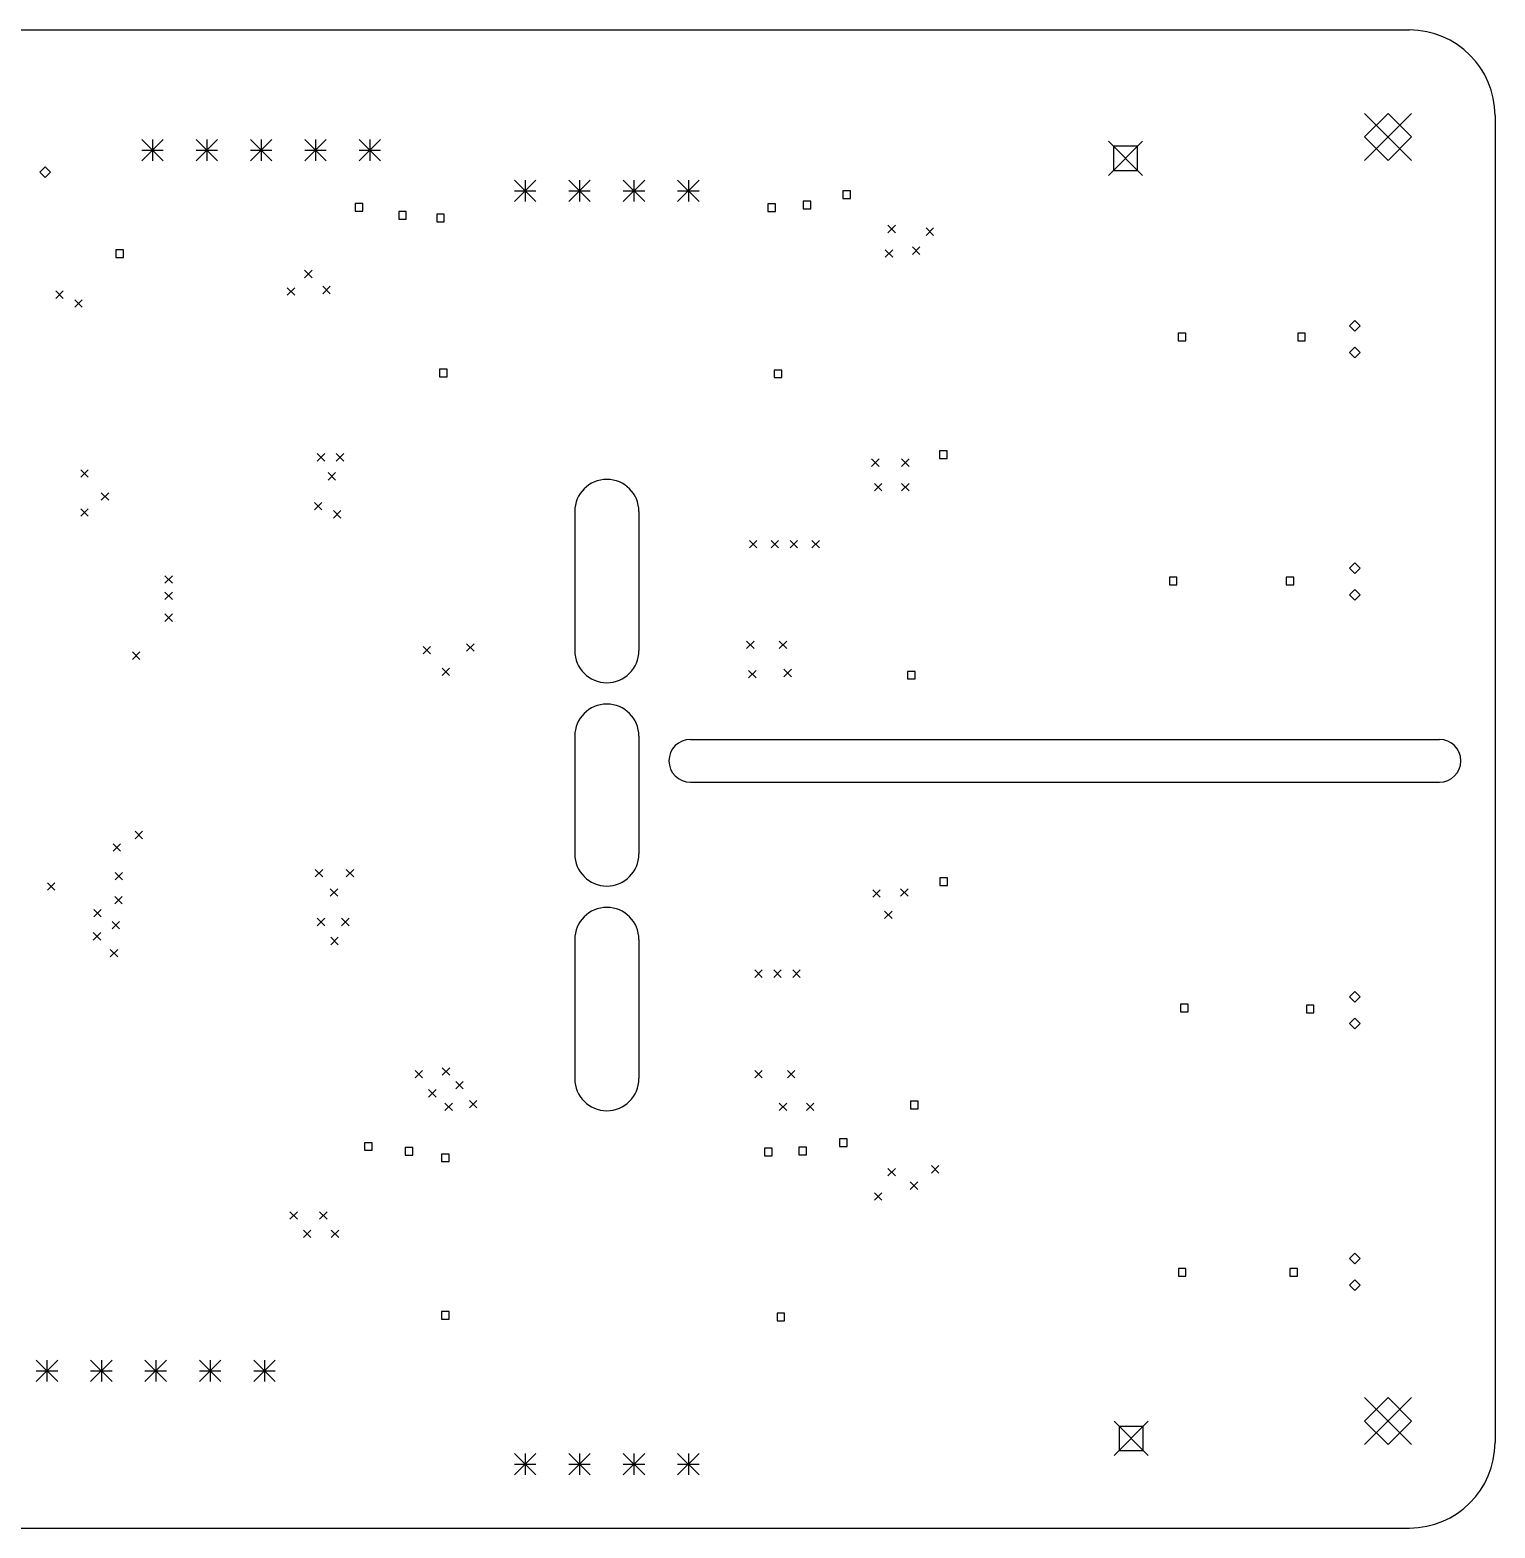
# Model space of a CAD drawing. Extents: x 120 to 257, y -154 to -51.
# Drawn here: x 188.4 to 256.9, y -121.2 to -51.2 of the extents above; entities that cross this region are included whole.
import ezdxf

# ---------------------------------------------------------------- set-up
doc = ezdxf.new("R2010")
doc.units = 0
doc.layers.add('BLACK', color=7, linetype='CONTINUOUS')

msp = doc.modelspace()

# ---------------------------------------------------------------- linework, layer by layer
at = {"layer": 'BLACK', "linetype": 'CONTINUOUS'}
for p, q in [((125.886073, -51.235427), (252.886073, -51.235427)), ((250.786073, -55.135427), (252.986073, -57.335427)), ((252.986073, -55.135427), (250.786073, -57.335427)), ((251.886073, -55.135427), (250.786073, -56.235427)), ((252.986073, -56.235427), (251.886073, -55.135427)), ((256.886073, -55.235427), (256.886073, -117.235427)), ((193.652073, -56.351427), (194.652073, -57.351427)), ((194.652073, -56.351427), (193.652073, -57.351427)), ((194.152073, -56.351427), (194.152073, -57.351427)), ((196.192073, -56.351427), (197.192073, -57.351427)), ((197.192073, -56.351427), (196.192073, -57.351427)), ((196.692073, -56.351427), (196.692073, -57.351427)), ((198.732072, -56.351427), (199.732072, -57.351427)), ((199.732072, -56.351427), (198.732072, -57.351427)), ((199.232072, -56.351427), (199.232072, -57.351427)), ((201.272073, -56.351427), (202.272073, -57.351427)), ((202.272073, -56.351427), (201.272073, -57.351427)), ((201.772073, -56.351427), (201.772073, -57.351427)), ((203.812073, -56.351427), (204.812073, -57.351427)), ((204.812073, -56.351427), (203.812073, -57.351427)), ((204.312073, -56.351427), (204.312073, -57.351427)), ((238.818073, -56.435427), (240.418073, -58.035427)), ((240.418073, -56.435427), (238.818073, -58.035427)), ((240.183764, -56.669736), (239.052382, -56.669736)), ((239.052382, -56.669736), (239.052382, -57.801118)), ((240.183764, -57.801118), (240.183764, -56.669736)), ((250.786073, -56.235427), (251.886073, -57.335427)), ((251.886073, -57.335427), (252.986073, -56.235427)), ((193.652073, -56.851427), (194.652073, -56.851427)), ((196.192073, -56.851427), (197.192073, -56.851427)), ((198.732072, -56.851427), (199.732072, -56.851427)), ((201.272073, -56.851427), (202.272073, -56.851427)), ((203.812073, -56.851427), (204.812073, -56.851427)), ((189.136073, -57.635427), (188.886073, -57.885427)), ((188.886073, -57.885427), (189.136073, -58.135427)), ((189.386073, -57.885427), (189.136073, -57.635427)), ((189.136073, -58.135427), (189.386073, -57.885427)), ((239.052382, -57.801118), (240.183764, -57.801118)), ((211.073573, -58.252927), (212.073573, -59.252927)), ((212.073573, -58.252927), (211.073573, -59.252927)), ((211.073573, -58.752927), (212.073573, -58.752927)), ((211.573573, -58.252927), (211.573573, -59.252927)), ((213.613573, -58.252927), (214.613573, -59.252927)), ((214.613573, -58.252927), (213.613573, -59.252927)), ((213.613573, -58.752927), (214.613573, -58.752927)), ((214.113573, -58.252927), (214.113573, -59.252927)), ((216.153572, -58.252927), (217.153572, -59.252927)), ((217.153572, -58.252927), (216.153572, -59.252927)), ((216.153572, -58.752927), (217.153572, -58.752927)), ((216.653572, -58.252927), (216.653572, -59.252927)), ((218.693573, -58.252927), (219.693573, -59.252927)), ((219.693573, -58.252927), (218.693573, -59.252927)), ((218.693573, -58.752927), (219.693573, -58.752927)), ((219.193573, -58.252927), (219.193573, -59.252927)), ((226.762851, -58.755649), (226.409295, -58.755649)), ((226.409295, -58.755649), (226.409295, -59.109205)), ((226.762851, -59.109205), (226.762851, -58.755649)), ((203.980851, -59.341649), (203.627295, -59.341649)), ((203.627295, -59.341649), (203.627295, -59.695205)), ((203.980851, -59.695205), (203.980851, -59.341649)), ((223.262851, -59.363649), (222.909295, -59.363649)), ((222.909295, -59.363649), (222.909295, -59.717205)), ((223.262851, -59.717205), (223.262851, -59.363649)), ((224.912851, -59.237649), (224.559295, -59.237649)), ((224.559295, -59.237649), (224.559295, -59.591205)), ((224.912851, -59.591205), (224.912851, -59.237649)), ((226.409295, -59.109205), (226.762851, -59.109205)), ((203.627295, -59.695205), (203.980851, -59.695205)), ((206.012851, -59.722649), (205.659295, -59.722649)), ((205.659295, -59.722649), (205.659295, -60.076205)), ((205.659295, -60.076205), (206.012851, -60.076205)), ((206.012851, -60.076205), (206.012851, -59.722649)), ((207.790851, -59.849649), (207.437295, -59.849649)), ((207.437295, -59.849649), (207.437295, -60.203205)), ((207.790851, -60.203205), (207.790851, -59.849649)), ((222.909295, -59.717205), (223.262851, -59.717205)), ((224.559295, -59.591205), (224.912851, -59.591205)), ((207.437295, -60.203205), (207.790851, -60.203205)), ((228.521073, -60.359427), (228.871073, -60.709427)), ((228.871073, -60.359427), (228.521073, -60.709427)), ((230.299073, -60.486427), (230.649073, -60.836427)), ((230.649073, -60.486427), (230.299073, -60.836427)), ((192.796851, -61.508649), (192.443295, -61.508649)), ((192.443295, -61.508649), (192.443295, -61.862205)), ((192.796851, -61.862205), (192.796851, -61.508649)), ((228.394073, -61.502427), (228.744073, -61.852427)), ((228.744073, -61.502427), (228.394073, -61.852427)), ((229.664073, -61.375427), (230.014073, -61.725427)), ((230.014073, -61.375427), (229.664073, -61.725427)), ((192.443295, -61.862205), (192.796851, -61.862205)), ((201.261073, -62.460427), (201.611073, -62.810427)), ((201.611073, -62.460427), (201.261073, -62.810427)), ((189.633673, -63.432827), (189.983673, -63.782827)), ((189.983673, -63.432827), (189.633673, -63.782827)), ((200.454073, -63.280427), (200.804073, -63.630427)), ((200.804073, -63.280427), (200.454073, -63.630427)), ((202.111073, -63.210427), (202.461073, -63.560427)), ((202.461073, -63.210427), (202.111073, -63.560427)), ((190.522673, -63.839227), (190.872673, -64.189227)), ((190.872673, -63.839227), (190.522673, -64.189227)), ((250.336073, -64.810428), (250.086073, -65.060428)), ((250.086073, -65.060428), (250.336073, -65.310428)), ((250.586073, -65.060428), (250.336073, -64.810428)), ((250.336073, -65.310428), (250.586073, -65.060428)), ((242.432851, -65.408649), (242.079295, -65.408649)), ((242.079295, -65.408649), (242.079295, -65.762205)), ((242.079295, -65.762205), (242.432851, -65.762205)), ((242.432851, -65.762205), (242.432851, -65.408649)), ((248.020851, -65.408649), (247.667295, -65.408649)), ((247.667295, -65.408649), (247.667295, -65.762205)), ((247.667295, -65.762205), (248.020851, -65.762205)), ((248.020851, -65.762205), (248.020851, -65.408649)), ((250.336073, -66.060427), (250.086073, -66.310427)), ((250.086073, -66.310427), (250.336073, -66.560427)), ((250.586073, -66.310427), (250.336073, -66.060427)), ((250.336073, -66.560427), (250.586073, -66.310427)), ((207.917851, -67.088649), (207.564295, -67.088649)), ((207.564295, -67.088649), (207.564295, -67.442205)), ((207.917851, -67.442205), (207.917851, -67.088649)), ((223.563351, -67.128649), (223.209795, -67.128649)), ((223.209795, -67.128649), (223.209795, -67.482205)), ((223.563351, -67.482205), (223.563351, -67.128649)), ((207.564295, -67.442205), (207.917851, -67.442205)), ((223.209795, -67.482205), (223.563351, -67.482205)), ((201.851073, -71.027427), (202.201073, -71.377427)), ((202.201073, -71.027427), (201.851073, -71.377427)), ((202.740073, -71.027427), (203.090073, -71.377427)), ((203.090073, -71.027427), (202.740073, -71.377427)), ((227.759073, -71.281427), (228.109073, -71.631427)), ((228.109073, -71.281427), (227.759073, -71.631427)), ((229.156073, -71.281427), (229.506073, -71.631427)), ((229.506073, -71.281427), (229.156073, -71.631427)), ((231.287851, -70.900649), (230.934295, -70.900649)), ((230.934295, -70.900649), (230.934295, -71.254205)), ((230.934295, -71.254205), (231.287851, -71.254205)), ((231.287851, -71.254205), (231.287851, -70.900649)), ((190.802073, -71.789427), (191.152073, -72.139427)), ((191.152073, -71.789427), (190.802073, -72.139427)), ((202.359073, -71.916427), (202.709073, -72.266427)), ((202.709073, -71.916427), (202.359073, -72.266427)), ((227.886073, -72.424427), (228.236073, -72.774427)), ((228.236073, -72.424427), (227.886073, -72.774427)), ((229.156073, -72.424427), (229.506073, -72.774427)), ((229.506073, -72.424427), (229.156073, -72.774427)), ((191.761073, -72.860427), (192.111073, -73.210427)), ((192.111073, -72.860427), (191.761073, -73.210427)), ((201.724073, -73.313427), (202.074073, -73.663427)), ((202.074073, -73.313427), (201.724073, -73.663427)), ((190.802073, -73.610427), (191.152073, -73.960427)), ((191.152073, -73.610427), (190.802073, -73.960427)), ((202.613073, -73.694427), (202.963073, -74.044427)), ((202.963073, -73.694427), (202.613073, -74.044427)), ((213.886073, -73.735427), (213.886073, -80.235427)), ((216.886073, -73.735427), (216.886073, -80.235427)), ((222.044073, -75.091427), (222.394073, -75.441427)), ((222.394073, -75.091427), (222.044073, -75.441427)), ((223.060073, -75.091427), (223.410073, -75.441427)), ((223.410073, -75.091427), (223.060073, -75.441427)), ((223.949073, -75.091427), (224.299073, -75.441427)), ((224.299073, -75.091427), (223.949073, -75.441427)), ((224.965073, -75.091427), (225.315073, -75.441427)), ((225.315073, -75.091427), (224.965073, -75.441427)), ((250.336073, -76.135427), (250.086073, -76.385427)), ((250.586073, -76.385427), (250.336073, -76.135427)), ((194.739073, -76.742427), (195.089073, -77.092427)), ((195.089073, -76.742427), (194.739073, -77.092427)), ((242.021851, -76.808649), (241.668295, -76.808649)), ((241.668295, -76.808649), (241.668295, -77.162205)), ((242.021851, -77.162205), (242.021851, -76.808649)), ((247.482851, -76.808649), (247.129295, -76.808649)), ((247.129295, -76.808649), (247.129295, -77.162205)), ((247.482851, -77.162205), (247.482851, -76.808649)), ((250.086073, -76.385427), (250.336073, -76.635427)), ((250.336073, -76.635427), (250.586073, -76.385427)), ((194.739073, -77.504427), (195.089073, -77.854427)), ((195.089073, -77.504427), (194.739073, -77.854427)), ((241.668295, -77.162205), (242.021851, -77.162205)), ((247.129295, -77.162205), (247.482851, -77.162205)), ((250.336073, -77.385426), (250.086073, -77.635426)), ((250.086073, -77.635426), (250.336073, -77.885426)), ((250.586073, -77.635426), (250.336073, -77.385426)), ((250.336073, -77.885426), (250.586073, -77.635426)), ((194.739073, -78.520427), (195.089073, -78.870427)), ((195.089073, -78.520427), (194.739073, -78.870427)), ((221.917073, -79.790427), (222.267073, -80.140427)), ((222.267073, -79.790427), (221.917073, -80.140427)), ((223.441073, -79.790427), (223.791073, -80.140427)), ((223.791073, -79.790427), (223.441073, -80.140427)), ((193.215073, -80.298427), (193.565073, -80.648427)), ((193.565073, -80.298427), (193.215073, -80.648427)), ((206.801073, -80.039427), (207.151073, -80.389427)), ((207.151073, -80.039427), (206.801073, -80.389427)), ((208.833073, -79.912427), (209.183073, -80.262427)), ((209.183073, -79.912427), (208.833073, -80.262427)), ((207.690073, -81.055427), (208.040073, -81.405427)), ((208.040073, -81.055427), (207.690073, -81.405427)), ((222.011073, -81.160427), (222.361073, -81.510427)), ((222.361073, -81.160427), (222.011073, -81.510427)), ((223.661073, -81.110427), (224.011073, -81.460427)), ((224.011073, -81.110427), (223.661073, -81.460427)), ((229.784851, -81.208649), (229.431295, -81.208649)), ((229.431295, -81.208649), (229.431295, -81.562205)), ((229.431295, -81.562205), (229.784851, -81.562205)), ((229.784851, -81.562205), (229.784851, -81.208649)), ((213.886073, -84.235427), (213.886073, -89.735427)), ((216.886073, -84.235427), (216.886073, -89.735427)), ((219.287073, -84.383427), (254.287073, -84.383427)), ((219.287073, -86.383427), (254.287073, -86.383427)), ((193.342073, -88.680427), (193.692073, -89.030427)), ((193.692073, -88.680427), (193.342073, -89.030427)), ((192.311073, -89.260427), (192.661073, -89.610427)), ((192.661073, -89.260427), (192.311073, -89.610427)), ((192.411073, -90.600427), (192.761073, -90.950427)), ((192.761073, -90.600427), (192.411073, -90.950427)), ((201.761073, -90.460427), (202.111073, -90.810427)), ((202.111073, -90.460427), (201.761073, -90.810427)), ((203.211073, -90.460427), (203.561073, -90.810427)), ((203.561073, -90.460427), (203.211073, -90.810427)), ((231.300351, -90.852149), (230.946795, -90.852149)), ((230.946795, -90.852149), (230.946795, -91.205705)), ((231.300351, -91.205705), (231.300351, -90.852149)), ((189.247994, -91.085427), (189.597994, -91.435427)), ((189.597994, -91.085427), (189.247994, -91.435427)), ((202.461073, -91.360427), (202.811073, -91.710427)), ((202.811073, -91.360427), (202.461073, -91.710427)), ((227.811073, -91.410427), (228.161073, -91.760427)), ((228.161073, -91.410427), (227.811073, -91.760427)), ((229.111073, -91.360427), (229.461073, -91.710427)), ((229.461073, -91.360427), (229.111073, -91.710427)), ((230.946795, -91.205705), (231.300351, -91.205705)), ((191.411073, -92.330427), (191.761073, -92.680427)), ((191.761073, -92.330427), (191.411073, -92.680427)), ((192.391073, -91.720427), (192.741073, -92.070427)), ((192.741073, -91.720427), (192.391073, -92.070427)), ((192.271073, -92.890427), (192.621073, -93.240427)), ((192.621073, -92.890427), (192.271073, -93.240427)), ((201.851073, -92.744427), (202.201073, -93.094427)), ((202.201073, -92.744427), (201.851073, -93.094427)), ((202.994073, -92.744427), (203.344073, -93.094427)), ((203.344073, -92.744427), (202.994073, -93.094427)), ((228.361073, -92.410427), (228.711073, -92.760427)), ((228.711073, -92.410427), (228.361073, -92.760427)), ((191.391073, -93.410427), (191.741073, -93.760427)), ((191.741073, -93.410427), (191.391073, -93.760427)), ((202.486073, -93.633427), (202.836073, -93.983427)), ((202.836073, -93.633427), (202.486073, -93.983427)), ((213.886073, -93.735427), (213.886073, -100.235427)), ((216.886073, -93.735427), (216.886073, -100.235427)), ((192.181073, -94.200427), (192.531073, -94.550427)), ((192.531073, -94.200427), (192.181073, -94.550427)), ((222.298073, -95.157427), (222.648073, -95.507427)), ((222.648073, -95.157427), (222.298073, -95.507427)), ((223.187073, -95.157427), (223.537073, -95.507427)), ((223.537073, -95.157427), (223.187073, -95.507427)), ((224.076073, -95.157427), (224.426073, -95.507427)), ((224.426073, -95.157427), (224.076073, -95.507427)), ((250.336073, -96.163427), (250.086073, -96.413427)), ((250.086073, -96.413427), (250.336073, -96.663427)), ((250.586073, -96.413427), (250.336073, -96.163427)), ((250.336073, -96.663427), (250.586073, -96.413427)), ((242.540851, -96.758649), (242.187295, -96.758649)), ((242.187295, -96.758649), (242.187295, -97.112205)), ((242.187295, -97.112205), (242.540851, -97.112205)), ((242.540851, -97.112205), (242.540851, -96.758649)), ((248.426851, -96.810649), (248.073295, -96.810649)), ((248.073295, -96.810649), (248.073295, -97.164205)), ((248.073295, -97.164205), (248.426851, -97.164205)), ((248.426851, -97.164205), (248.426851, -96.810649)), ((250.336073, -97.413426), (250.086073, -97.663426)), ((250.086073, -97.663426), (250.336073, -97.913426)), ((250.586073, -97.663426), (250.336073, -97.413426)), ((250.336073, -97.913426), (250.586073, -97.663426)), ((206.423073, -99.856427), (206.773073, -100.206427)), ((206.773073, -99.856427), (206.423073, -100.206427)), ((207.693073, -99.729427), (208.043073, -100.079427)), ((208.043073, -99.729427), (207.693073, -100.079427)), ((222.298073, -99.856427), (222.648073, -100.206427)), ((222.648073, -99.856427), (222.298073, -100.206427)), ((223.822073, -99.856427), (224.172073, -100.206427)), ((224.172073, -99.856427), (223.822073, -100.206427)), ((207.058073, -100.745427), (207.408073, -101.095427)), ((207.408073, -100.745427), (207.058073, -101.095427)), ((208.328073, -100.364427), (208.678073, -100.714427)), ((208.678073, -100.364427), (208.328073, -100.714427)), ((207.820073, -101.380427), (208.170073, -101.730427)), ((208.170073, -101.380427), (207.820073, -101.730427)), ((208.963073, -101.253427), (209.313073, -101.603427)), ((209.313073, -101.253427), (208.963073, -101.603427)), ((223.441073, -101.380427), (223.791073, -101.730427)), ((223.791073, -101.380427), (223.441073, -101.730427)), ((224.711073, -101.380427), (225.061073, -101.730427)), ((225.061073, -101.380427), (224.711073, -101.730427)), ((229.929851, -101.292649), (229.576295, -101.292649)), ((229.576295, -101.292649), (229.576295, -101.646205)), ((229.929851, -101.646205), (229.929851, -101.292649)), ((229.576295, -101.646205), (229.929851, -101.646205)), ((204.412851, -103.232649), (204.059295, -103.232649)), ((204.059295, -103.232649), (204.059295, -103.586205)), ((204.059295, -103.586205), (204.412851, -103.586205)), ((204.412851, -103.586205), (204.412851, -103.232649)), ((206.312851, -103.456649), (205.959295, -103.456649)), ((205.959295, -103.456649), (205.959295, -103.810205)), ((206.312851, -103.810205), (206.312851, -103.456649)), ((223.112851, -103.492649), (222.759295, -103.492649)), ((222.759295, -103.492649), (222.759295, -103.846205)), ((223.112851, -103.846205), (223.112851, -103.492649)), ((224.712851, -103.441649), (224.359295, -103.441649)), ((224.359295, -103.441649), (224.359295, -103.795205)), ((224.712851, -103.795205), (224.712851, -103.441649)), ((226.612851, -103.055649), (226.259295, -103.055649)), ((226.259295, -103.055649), (226.259295, -103.409205)), ((226.259295, -103.409205), (226.612851, -103.409205)), ((226.612851, -103.409205), (226.612851, -103.055649)), ((205.959295, -103.810205), (206.312851, -103.810205)), ((208.012851, -103.759649), (207.659295, -103.759649)), ((207.659295, -103.759649), (207.659295, -104.113205)), ((207.659295, -104.113205), (208.012851, -104.113205)), ((208.012851, -104.113205), (208.012851, -103.759649)), ((222.759295, -103.846205), (223.112851, -103.846205)), ((224.359295, -103.795205), (224.712851, -103.795205)), ((228.521073, -104.428427), (228.871073, -104.778427)), ((228.871073, -104.428427), (228.521073, -104.778427)), ((230.553073, -104.301427), (230.903073, -104.651427)), ((230.903073, -104.301427), (230.553073, -104.651427)), ((227.886073, -105.571427), (228.236073, -105.921427)), ((228.236073, -105.571427), (227.886073, -105.921427)), ((229.561073, -105.060427), (229.911073, -105.410427)), ((229.911073, -105.060427), (229.561073, -105.410427)), ((200.581073, -106.460427), (200.931073, -106.810427)), ((200.931073, -106.460427), (200.581073, -106.810427)), ((201.961073, -106.460427), (202.311073, -106.810427)), ((202.311073, -106.460427), (201.961073, -106.810427)), ((201.211073, -107.310427), (201.561073, -107.660427)), ((201.561073, -107.310427), (201.211073, -107.660427)), ((202.511073, -107.310427), (202.861073, -107.660427)), ((202.861073, -107.310427), (202.511073, -107.660427)), ((250.336073, -108.385428), (250.086073, -108.635428)), ((250.586073, -108.635428), (250.336073, -108.385428)), ((242.444851, -109.108649), (242.091295, -109.108649)), ((242.091295, -109.108649), (242.091295, -109.462205)), ((242.444851, -109.462205), (242.444851, -109.108649)), ((247.651851, -109.108649), (247.298295, -109.108649)), ((247.298295, -109.108649), (247.298295, -109.462205)), ((247.651851, -109.462205), (247.651851, -109.108649)), ((250.086073, -108.635428), (250.336073, -108.885428)), ((250.336073, -108.885428), (250.586073, -108.635428)), ((242.091295, -109.462205), (242.444851, -109.462205)), ((247.298295, -109.462205), (247.651851, -109.462205)), ((250.336073, -109.635427), (250.086073, -109.885427)), ((250.086073, -109.885427), (250.336073, -110.135427)), ((250.586073, -109.885427), (250.336073, -109.635427)), ((250.336073, -110.135427), (250.586073, -109.885427)), ((208.020351, -111.117649), (207.666795, -111.117649)), ((207.666795, -111.117649), (207.666795, -111.471205)), ((208.020351, -111.471205), (208.020351, -111.117649)), ((223.690351, -111.197649), (223.336795, -111.197649)), ((223.336795, -111.197649), (223.336795, -111.551205)), ((223.690351, -111.551205), (223.690351, -111.197649)), ((207.666795, -111.471205), (208.020351, -111.471205)), ((223.336795, -111.551205), (223.690351, -111.551205)), ((188.726073, -113.385427), (189.726073, -114.385427)), ((189.726073, -113.385427), (188.726073, -114.385427)), ((189.226073, -113.385427), (189.226073, -114.385427)), ((191.266072, -113.385427), (192.266072, -114.385427)), ((192.266072, -113.385427), (191.266072, -114.385427)), ((191.766072, -113.385427), (191.766072, -114.385427)), ((193.806073, -113.385427), (194.806073, -114.385427)), ((194.806073, -113.385427), (193.806073, -114.385427)), ((194.306073, -113.385427), (194.306073, -114.385427)), ((196.346073, -113.385427), (197.346073, -114.385427)), ((197.346073, -113.385427), (196.346073, -114.385427)), ((196.846073, -113.385427), (196.846073, -114.385427)), ((198.886073, -113.385427), (199.886073, -114.385427)), ((199.886073, -113.385427), (198.886073, -114.385427)), ((199.386073, -113.385427), (199.386073, -114.385427)), ((188.726073, -113.885427), (189.726073, -113.885427)), ((191.266072, -113.885427), (192.266072, -113.885427)), ((193.806073, -113.885427), (194.806073, -113.885427)), ((196.346073, -113.885427), (197.346073, -113.885427)), ((198.886073, -113.885427), (199.886073, -113.885427)), ((250.786073, -115.135427), (252.986073, -117.335427)), ((252.986073, -115.135427), (250.786073, -117.335427)), ((251.886073, -115.135427), (250.786073, -116.235427)), ((252.986073, -116.235427), (251.886073, -115.135427)), ((239.086073, -116.249427), (240.686073, -117.849427)), ((240.686073, -116.249427), (239.086073, -117.849427)), ((240.451764, -116.483736), (239.320382, -116.483736)), ((239.320382, -116.483736), (239.320382, -117.615118)), ((240.451764, -117.615118), (240.451764, -116.483736)), ((250.786073, -116.235427), (251.886073, -117.335427)), ((251.886073, -117.335427), (252.986073, -116.235427)), ((211.073573, -117.752927), (212.073573, -118.752927)), ((212.073573, -117.752927), (211.073573, -118.752927)), ((211.073573, -118.252927), (212.073573, -118.252927)), ((211.573573, -117.752927), (211.573573, -118.752927)), ((213.613573, -117.752927), (214.613573, -118.752927)), ((214.613573, -117.752927), (213.613573, -118.752927)), ((213.613573, -118.252927), (214.613573, -118.252927)), ((214.113573, -117.752927), (214.113573, -118.752927)), ((216.153572, -117.752927), (217.153572, -118.752927)), ((217.153572, -117.752927), (216.153572, -118.752927)), ((216.153572, -118.252927), (217.153572, -118.252927)), ((216.653572, -117.752927), (216.653572, -118.752927)), ((218.693573, -117.752927), (219.693573, -118.752927)), ((219.693573, -117.752927), (218.693573, -118.752927)), ((218.693573, -118.252927), (219.693573, -118.252927)), ((219.193573, -117.752927), (219.193573, -118.752927)), ((239.320382, -117.615118), (240.451764, -117.615118)), ((125.886073, -121.235427), (252.886073, -121.235427))]:
    msp.add_line(p, q, dxfattribs=at)
at = {"layer": 'BLACK'}
for centre, radius, start, end in [((252.886073, -55.235427), 4, 0, 90), ((215.386073, -73.735427), 1.5, 0, 180), ((215.386073, -80.235427), 1.5, -180, 0), ((215.386073, -84.235427), 1.5, 0, 180), ((219.287073, -85.383427), 1, -270, -90), ((254.287073, -85.383427), 1, -90, 90), ((215.386073, -89.735427), 1.5, -180, 0), ((215.386073, -93.735427), 1.5, 0, 180), ((215.386073, -100.235427), 1.5, -180, 0), ((252.886073, -117.235427), 4, -90, 0)]:
    msp.add_arc(centre, radius, start, end, dxfattribs=at)

doc.saveas('drawing.dxf')
